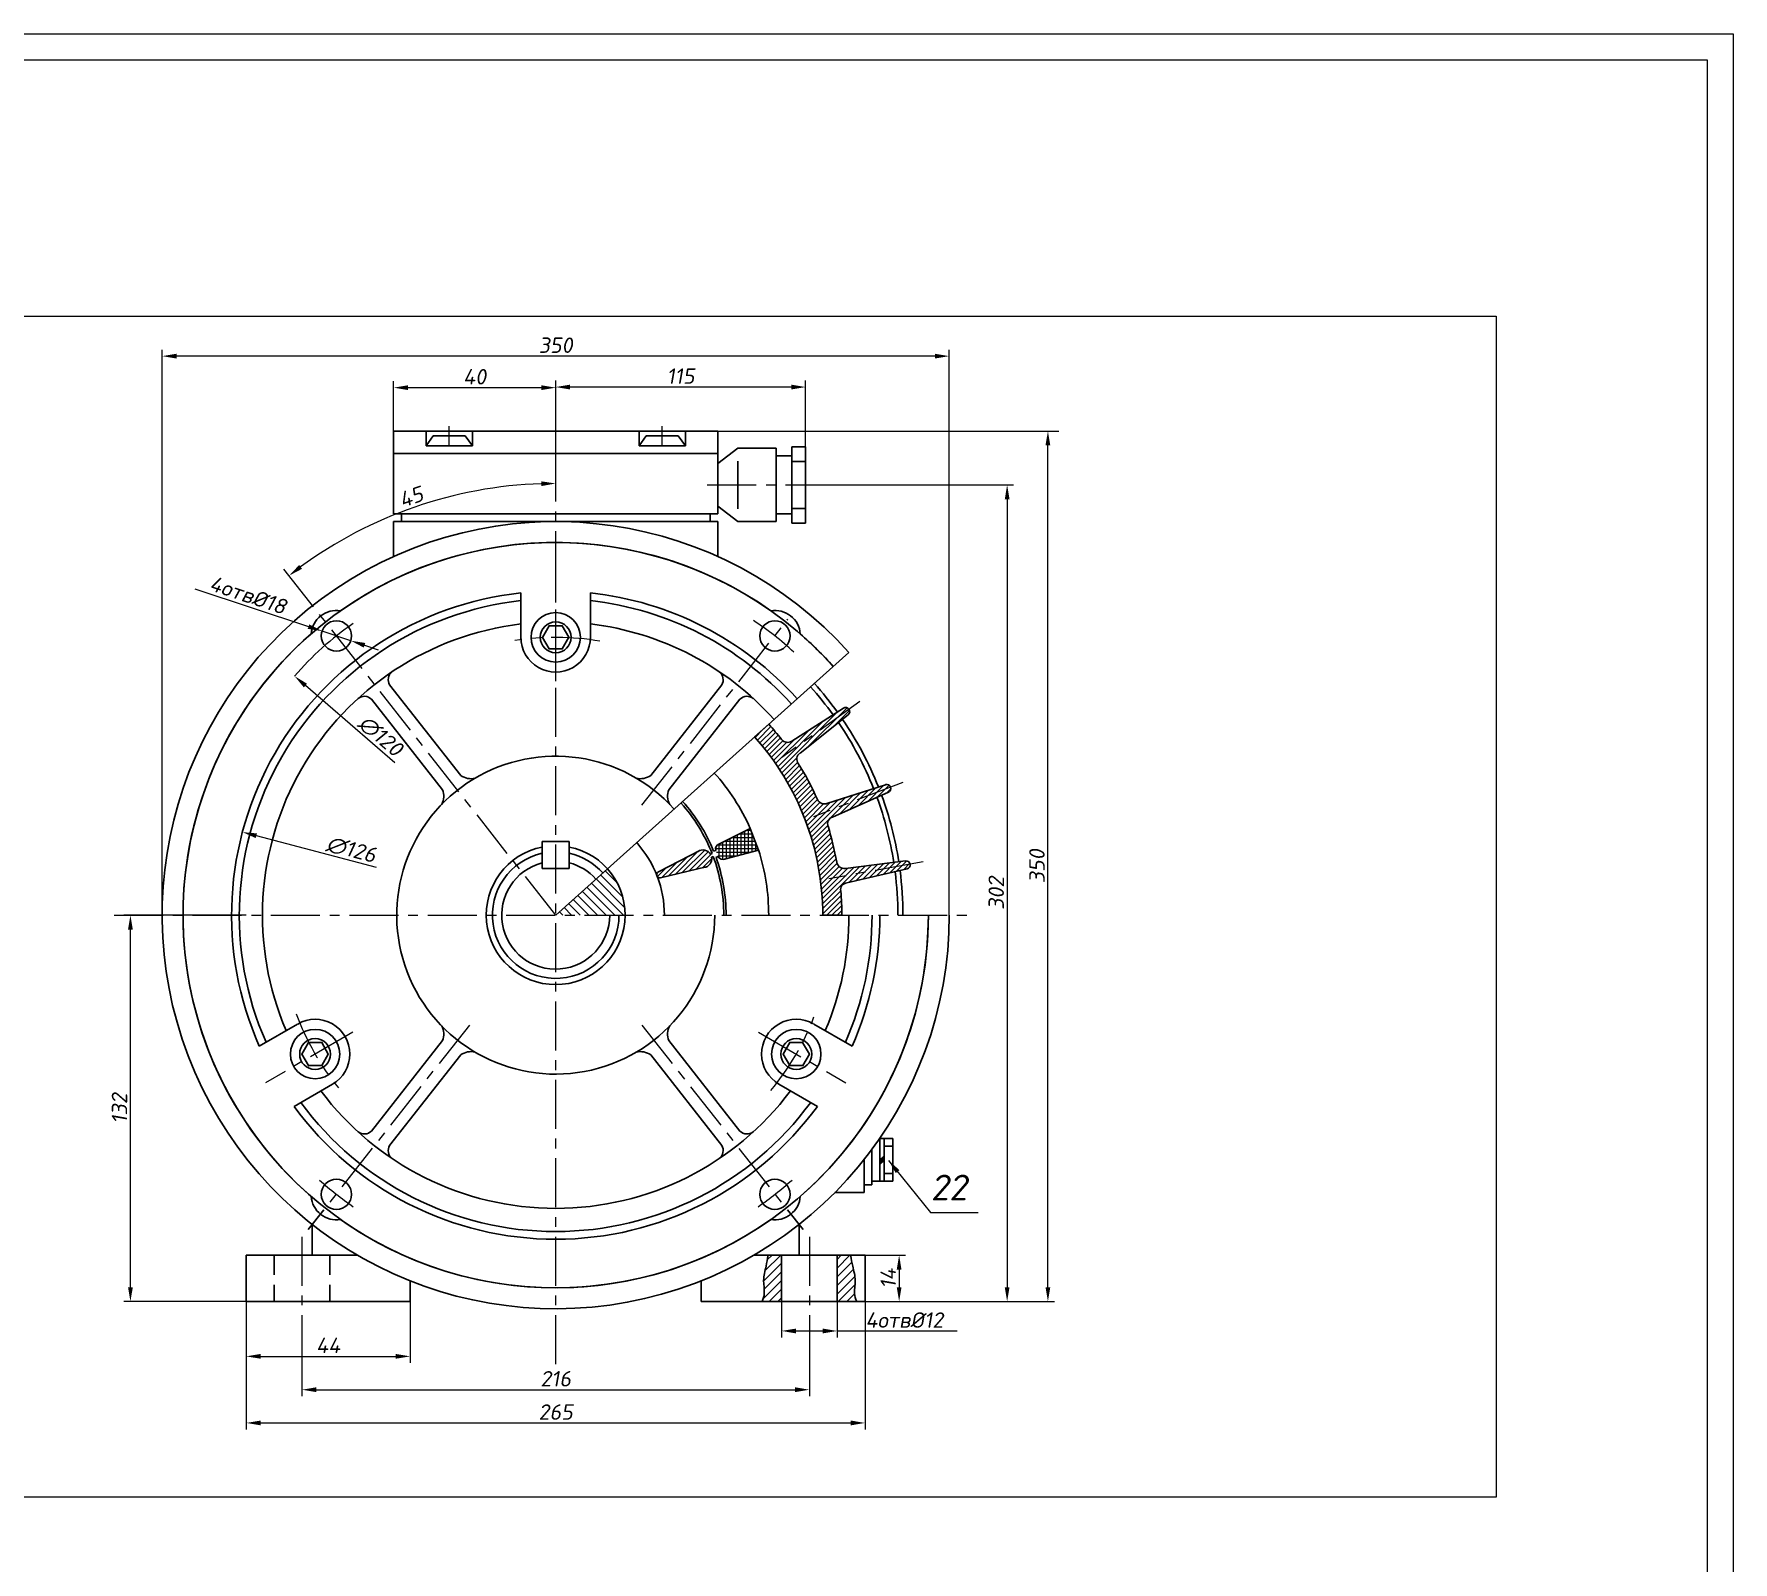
# Model space of a CAD drawing. Header units: millimetres. Extents: x 4613 to 5454, y 1424 to 2018.
# Drawn here: x 5123.7 to 5454, y 1721.2 to 2018.2 of the extents above; entities that cross this region are included whole.
import ezdxf

# ---------------------------------------------------------------- set-up
doc = ezdxf.new("R2010")
doc.units = ezdxf.units.MM
doc.header["$LTSCALE"] = 0.3
doc.linetypes.add('CENTER', pattern=[50.8, 31.75, -6.35, 6.35, -6.35])
doc.linetypes.add('DASHED', pattern=[19.05, 12.7, -6.35])
for name, color, linetype in [('1', 1, 'CENTER'), ('1a', 1, 'Continuous'), ('2', 2, 'Continuous'), ('7', 8, 'Continuous'), ('9', 34, 'Continuous'), ('Ротор', 7, 'Continuous'), ('Статор', 7, 'Continuous')]:
    doc.layers.add(name, color=color, linetype=linetype)
doc.styles.add('1', font='txt.shx', dxfattribs={"oblique": 10, "height": 3})
doc.dimstyles.new('1', dxfattribs={"dimtxt": 2.5, "dimasz": 2.8, "dimexe": 1.25, "dimexo": 0, "dimtad": 1, "dimdec": 0, "dimtxsty": '1', "dimcen": 2.5, "dimclrt": 7, "dimadec": 0, "dimazin": 0, "dimtfac": 1, "dimtdec": 0, "dimtmove": 0, "dimatfit": 3, "dimfxl": 0, "dimarcsym": 0})
pattern_1 = [(45, (-3582.0269, -716.8641), (-0.505139407, 0.505139407), [])]

# ---------------------------------------------------------------- blocks, each defined once
blk = doc.blocks.new('*D32')
at = {"layer": '9', "color": 0, "lineweight": -2}
for p, q in [((5225.15, 1937.99), (5225.15, 1950.83)), ((5270.93, 1949.58), (5227.95, 1949.58)), ((5273.73, 1937.99), (5273.73, 1950.83))]:
    blk.add_line(p, q, dxfattribs=at)
at = {"layer": '9', "color": 0}
for points in [[(5227.95, 1950.05), (5227.95, 1949.11), (5225.15, 1949.58)], [(5270.93, 1950.05), (5270.93, 1949.11), (5273.73, 1949.58)]]:
    blk.add_solid(points, dxfattribs=at)
at = {"layer": 'Defpoints', "color": 0}
for p in [(5225.15, 1949.58), (5225.15, 1937.99), (5273.73, 1937.99)]:
    blk.add_point(p, dxfattribs=at)
at = {"layer": '9', "color": 7, "insert": (5249.44, 1951.71), "char_height": 3, "attachment_point": 5, "style": '1'}
blk.add_mtext('115', dxfattribs=at)
blk = doc.blocks.new('*D33')
at = {"layer": '9', "color": 0, "lineweight": -2}
for p, q in [((5193.65, 1936.69), (5193.65, 1950.71)), ((5222.35, 1949.46), (5196.45, 1949.46)), ((5225.15, 1936.69), (5225.15, 1950.71))]:
    blk.add_line(p, q, dxfattribs=at)
at = {"layer": '9', "color": 0}
for points in [[(5196.45, 1949.93), (5196.45, 1949), (5193.65, 1949.46)], [(5222.35, 1949.93), (5222.35, 1949), (5225.15, 1949.46)]]:
    blk.add_solid(points, dxfattribs=at)
at = {"layer": 'Defpoints', "color": 0}
for p in [(5193.65, 1949.46), (5193.65, 1936.69), (5225.15, 1936.69)]:
    blk.add_point(p, dxfattribs=at)
at = {"layer": '9', "color": 7, "insert": (5209.4, 1951.59), "char_height": 3, "attachment_point": 5, "style": '1'}
blk.add_mtext('40', dxfattribs=at)
blk = doc.blocks.new('*D34')
at = {"layer": '9', "color": 0, "lineweight": -2}
for p, q in [((5148.65, 1846.94), (5148.65, 1956.84)), ((5298.85, 1955.59), (5151.45, 1955.59)), ((5301.65, 1846.94), (5301.65, 1956.84))]:
    blk.add_line(p, q, dxfattribs=at)
at = {"layer": '9', "color": 0}
for points in [[(5151.45, 1956.06), (5151.45, 1955.13), (5148.65, 1955.59)], [(5298.85, 1956.06), (5298.85, 1955.13), (5301.65, 1955.59)]]:
    blk.add_solid(points, dxfattribs=at)
at = {"layer": 'Defpoints', "color": 0}
for p in [(5148.65, 1955.59), (5148.65, 1846.94), (5301.65, 1846.94)]:
    blk.add_point(p, dxfattribs=at)
at = {"layer": '9', "color": 7, "insert": (5225.15, 1957.72), "char_height": 3, "attachment_point": 5, "style": '1'}
blk.add_mtext('350', dxfattribs=at)
blk = doc.blocks.new('*D35')
at = {"layer": '9', "color": 0, "lineweight": -2}
for p, q in [((5285.29, 1941.04), (5322.08, 1941.04)), ((5320.83, 1774.63), (5320.83, 1938.24)), ((5285.29, 1771.83), (5322.08, 1771.83))]:
    blk.add_line(p, q, dxfattribs=at)
at = {"layer": '9', "color": 0}
for points in [[(5320.36, 1938.24), (5321.29, 1938.24), (5320.83, 1941.04)], [(5320.36, 1774.63), (5321.29, 1774.63), (5320.83, 1771.83)]]:
    blk.add_solid(points, dxfattribs=at)
at = {"layer": 'Defpoints', "color": 0}
for p in [(5285.29, 1941.04), (5320.83, 1941.04), (5285.29, 1771.83)]:
    blk.add_point(p, dxfattribs=at)
at = {"layer": '9', "color": 7, "insert": (5318.7, 1856.44), "char_height": 3, "attachment_point": 5, "rotation": 90, "style": '1'}
blk.add_mtext('350', dxfattribs=at)
blk = doc.blocks.new('*D36')
at = {"layer": '9', "color": 0, "lineweight": -2}
for p, q in [((5273.73, 1930.56), (5314.15, 1930.56)), ((5312.9, 1927.76), (5312.9, 1774.63)), ((5273.73, 1771.83), (5314.15, 1771.83))]:
    blk.add_line(p, q, dxfattribs=at)
at = {"layer": '9', "color": 0}
for points in [[(5312.44, 1927.76), (5313.37, 1927.76), (5312.9, 1930.56)], [(5312.44, 1774.63), (5313.37, 1774.63), (5312.9, 1771.83)]]:
    blk.add_solid(points, dxfattribs=at)
at = {"layer": 'Defpoints', "color": 0}
for p in [(5273.73, 1930.56), (5273.73, 1771.83), (5312.9, 1771.83)]:
    blk.add_point(p, dxfattribs=at)
at = {"layer": '9', "color": 7, "insert": (5310.78, 1851.19), "char_height": 3, "attachment_point": 5, "rotation": 90, "style": '1'}
blk.add_mtext('302', dxfattribs=at)
blk = doc.blocks.new('*D37')
at = {"layer": '9', "color": 0, "lineweight": -2}
for p, q in [((5154.97, 1910.38), (5177.09, 1903.02)), ((5185.32, 1900.28), (5179.75, 1902.14)), ((5187.98, 1899.4), (5190.64, 1898.51))]:
    blk.add_line(p, q, dxfattribs=at)
at = {"layer": '9', "color": 0}
for points in [[(5177.24, 1903.46), (5176.94, 1902.58), (5179.75, 1902.14)], [(5188.13, 1899.84), (5187.83, 1898.95), (5185.32, 1900.28)]]:
    blk.add_solid(points, dxfattribs=at)
at = {"layer": 'Defpoints', "color": 0}
for p in [(5179.75, 1902.14), (5185.32, 1900.28)]:
    blk.add_point(p, dxfattribs=at)
at = {"layer": '9', "color": 7, "insert": (5165.37, 1909.16), "char_height": 3, "attachment_point": 5, "rotation": 341.6058, "style": '1'}
blk.add_mtext('4отв%%c18', dxfattribs=at)
blk = doc.blocks.new('*D38')
at = {"layer": '9', "color": 0, "lineweight": -2}
for p, q in [((5165, 1846.94), (5141.23, 1846.94)), ((5142.48, 1774.63), (5142.48, 1844.14)), ((5165, 1771.83), (5141.23, 1771.83))]:
    blk.add_line(p, q, dxfattribs=at)
at = {"layer": '9', "color": 0}
for points in [[(5142.01, 1844.14), (5142.95, 1844.14), (5142.48, 1846.94)], [(5142.01, 1774.63), (5142.95, 1774.63), (5142.48, 1771.83)]]:
    blk.add_solid(points, dxfattribs=at)
at = {"layer": 'Defpoints', "color": 0}
for p in [(5142.48, 1846.94), (5165, 1846.94), (5165, 1771.83)]:
    blk.add_point(p, dxfattribs=at)
at = {"layer": '9', "color": 7, "insert": (5140.35, 1809.38), "char_height": 3, "attachment_point": 5, "rotation": 90, "style": '1'}
blk.add_mtext('132', dxfattribs=at)
blk = doc.blocks.new('*D39')
at = {"layer": '9', "color": 0, "lineweight": -2}
for p, q in [((5175.83, 1767.78), (5175.83, 1753.45)), ((5274.46, 1767.78), (5274.46, 1753.45)), ((5178.63, 1754.7), (5271.66, 1754.7))]:
    blk.add_line(p, q, dxfattribs=at)
at = {"layer": '9', "color": 0}
for points in [[(5178.63, 1755.17), (5178.63, 1754.23), (5175.83, 1754.7)], [(5271.66, 1755.17), (5271.66, 1754.23), (5274.46, 1754.7)]]:
    blk.add_solid(points, dxfattribs=at)
at = {"layer": 'Defpoints', "color": 0}
for p in [(5175.83, 1767.78), (5274.46, 1767.78), (5274.46, 1754.7)]:
    blk.add_point(p, dxfattribs=at)
at = {"layer": '9', "color": 7, "insert": (5225.15, 1756.83), "char_height": 3, "attachment_point": 5, "style": '1'}
blk.add_mtext('216', dxfattribs=at)
blk = doc.blocks.new('*D40')
at = {"layer": '9', "color": 0, "lineweight": -2}
for p, q in [((5285.29, 1780.83), (5293.16, 1780.83)), ((5291.91, 1778.03), (5291.91, 1774.63)), ((5285.29, 1771.83), (5293.16, 1771.83))]:
    blk.add_line(p, q, dxfattribs=at)
at = {"layer": '9', "color": 0}
for points in [[(5291.44, 1778.03), (5292.37, 1778.03), (5291.91, 1780.83)], [(5291.44, 1774.63), (5292.37, 1774.63), (5291.91, 1771.83)]]:
    blk.add_solid(points, dxfattribs=at)
at = {"layer": 'Defpoints', "color": 0}
for p in [(5285.29, 1780.83), (5285.29, 1771.83), (5291.91, 1771.83)]:
    blk.add_point(p, dxfattribs=at)
at = {"layer": '9', "color": 7, "insert": (5289.78, 1776.33), "char_height": 3, "attachment_point": 5, "rotation": 90, "style": '1'}
blk.add_mtext('14', dxfattribs=at)
blk = doc.blocks.new('*D41')
at = {"layer": '9', "color": 0, "lineweight": -2}
for p, q in [((5269.06, 1771.83), (5269.06, 1764.87)), ((5279.87, 1771.83), (5279.87, 1764.87)), ((5271.86, 1766.12), (5277.07, 1766.12)), ((5279.87, 1766.12), (5303.19, 1766.12))]:
    blk.add_line(p, q, dxfattribs=at)
at = {"layer": '9', "color": 0}
for points in [[(5271.86, 1766.58), (5271.86, 1765.65), (5269.06, 1766.12)], [(5277.07, 1766.58), (5277.07, 1765.65), (5279.87, 1766.12)]]:
    blk.add_solid(points, dxfattribs=at)
at = {"layer": 'Defpoints', "color": 0}
for p in [(5269.06, 1771.83), (5279.87, 1771.83), (5279.87, 1766.12)]:
    blk.add_point(p, dxfattribs=at)
at = {"layer": '9', "color": 7, "insert": (5292.93, 1768.24), "char_height": 3, "attachment_point": 5, "style": '1'}
blk.add_mtext('4отв%%c12', dxfattribs=at)
blk = doc.blocks.new('*D42')
at = {"layer": '9', "color": 0, "lineweight": -2}
for p, q in [((5165, 1771.83), (5165, 1746.99)), ((5285.29, 1771.83), (5285.29, 1746.99)), ((5167.8, 1748.24), (5282.49, 1748.24))]:
    blk.add_line(p, q, dxfattribs=at)
at = {"layer": '9', "color": 0}
for points in [[(5167.8, 1748.71), (5167.8, 1747.77), (5165, 1748.24)], [(5282.49, 1748.71), (5282.49, 1747.77), (5285.29, 1748.24)]]:
    blk.add_solid(points, dxfattribs=at)
at = {"layer": 'Defpoints', "color": 0}
for p in [(5165, 1771.83), (5285.29, 1771.83), (5285.29, 1748.24)]:
    blk.add_point(p, dxfattribs=at)
at = {"layer": '9', "color": 7, "insert": (5225.15, 1750.36), "char_height": 3, "attachment_point": 5, "style": '1'}
blk.add_mtext('265', dxfattribs=at)
blk = doc.blocks.new('*D43')
at = {"layer": '9', "color": 0, "lineweight": -2}
for p, q in [((5165, 1771.83), (5165, 1759.93)), ((5196.85, 1771.83), (5196.85, 1759.93)), ((5167.8, 1761.18), (5194.05, 1761.18))]:
    blk.add_line(p, q, dxfattribs=at)
at = {"layer": '9', "color": 0}
for points in [[(5167.8, 1761.65), (5167.8, 1760.72), (5165, 1761.18)], [(5194.05, 1761.65), (5194.05, 1760.72), (5196.85, 1761.18)]]:
    blk.add_solid(points, dxfattribs=at)
at = {"layer": 'Defpoints', "color": 0}
for p in [(5165, 1771.83), (5196.85, 1771.83), (5196.85, 1761.18)]:
    blk.add_point(p, dxfattribs=at)
at = {"layer": '9', "color": 7, "insert": (5180.93, 1763.31), "char_height": 3, "attachment_point": 5, "style": '1'}
blk.add_mtext('44', dxfattribs=at)
blk = doc.blocks.new('*D44')
at = {"layer": '9', "color": 0, "lineweight": -2}
blk.add_arc((5225.15, 1846.94), 83.91, 91.9121, 126.2254, dxfattribs=at)
at = {"layer": '9', "color": 0}
for points in [[(5222.34, 1931.26), (5222.35, 1930.33), (5225.15, 1930.84)], [(5175.84, 1914.25), (5175.28, 1915), (5173.33, 1912.93)]]:
    blk.add_solid(points, dxfattribs=at)
at = {"layer": 'Defpoints', "color": 0}
for p in [(5225.15, 1949.58), (5206.68, 1928.79), (5172.32, 1914.21), (5225.15, 1846.94), (5225.15, 1759.68)]:
    blk.add_point(p, dxfattribs=at)
at = {"layer": '9', "color": 7, "insert": (5197.04, 1928.25), "char_height": 3, "attachment_point": 5, "rotation": 19.0687, "style": '1'}
blk.add_mtext('45', dxfattribs=at)
blk = doc.blocks.new('*D45')
at = {"layer": '9', "color": 0, "lineweight": -2}
blk.add_line((5190.31, 1856.17), (5166.96, 1862.37), dxfattribs=at)
at = {"layer": '9', "color": 0}
blk.add_solid([(5167.08, 1862.82), (5166.84, 1861.92), (5164.25, 1863.08)], dxfattribs=at)
at = {"layer": 'Defpoints', "color": 0}
for p in [(5164.25, 1863.08), (5286.04, 1830.79)]:
    blk.add_point(p, dxfattribs=at)
at = {"layer": '9', "color": 7, "insert": (5185.42, 1859.67), "char_height": 3, "attachment_point": 5, "rotation": 345.1493, "style": '1'}
blk.add_mtext('∅126', dxfattribs=at)
blk = doc.blocks.new('*D46')
at = {"layer": '9', "color": 0, "lineweight": -2}
blk.add_line((5193.89, 1876.53), (5176.5, 1891.57), dxfattribs=at)
at = {"layer": '9', "color": 0}
blk.add_solid([(5176.8, 1891.93), (5176.19, 1891.22), (5174.38, 1893.4)], dxfattribs=at)
at = {"layer": 'Defpoints', "color": 0}
for p in [(5174.38, 1893.4), (5264.86, 1815.17)]:
    blk.add_point(p, dxfattribs=at)
at = {"layer": '9', "color": 7, "insert": (5191.12, 1881.74), "char_height": 3, "attachment_point": 5, "rotation": 319.1512, "style": '1'}
blk.add_mtext('∅120', dxfattribs=at)

msp = doc.modelspace()

# ---------------------------------------------------------------- hatches: boundary and pattern name
at = {"lineweight": 30}
msp.add_hatch(color=256, dxfattribs=at).paths.add_polyline_path([(5289.03, 1799.27), (5289.03, 1800.17), (5288.13, 1799.39), (5288.13, 1798.48)])
at = {"layer": '7'}
h = msp.add_hatch(dxfattribs=at)
h.set_pattern_fill('ANSI31', color=256, scale=0.225, style=0)
h.set_pattern_definition(pattern_1)
h.paths.add_polyline_path([(5277.05, 1846.94), (5280.77, 1846.94, 0.021087), (5280.57, 1851.62, -0.442978), (5281.72, 1853.21), (5293.45, 1855.94, 0.946079), (5293.18, 1857.48), (5281.45, 1856.03, -0.412546), (5279.79, 1857.23, 0.021162), (5278.12, 1864.22, -0.455591), (5278.95, 1866.01), (5289.81, 1870.83, 0.944862), (5289.25, 1872.3), (5277.91, 1868.63, -0.395774), (5275.99, 1869.49, 0.035409), (5272.3, 1876.44, -0.436014), (5272.64, 1878.4), (5282.01, 1885.89, 0.946079), (5281.1, 1887.17), (5271.04, 1880.74, -0.387425), (5269.05, 1881.09, 0.017386), (5266.57, 1884.05), (5263.81, 1881.58, -0.1847)])
h = msp.add_hatch(dxfattribs=at)
h.set_pattern_fill('NET', color=256, scale=0.225, style=0)
h.set_pattern_definition([(0, (-3582.0269, -716.8641), (0, 0.714375), []), (90, (-3582.0269, -716.8641), (-0.714375, 4e-17), [])])
h.paths.add_polyline_path([(5264.56, 1859.6), (5262.96, 1863.81), (5256.68, 1860.66, 0.305932), (5256.25, 1859.53), (5256.71, 1858.32, 0.307368), (5257.79, 1857.76)])
h = msp.add_hatch(dxfattribs=at)
h.set_pattern_fill('ANSI31', color=256, scale=0.225, style=0)
h.set_pattern_definition(pattern_1)
h.paths.add_polyline_path([(5255.46, 1858.21), (5255.76, 1858.32), (5255.55, 1858.89), (5255.25, 1858.78, 0.363456), (5253.18, 1859.51), (5245.13, 1855.34, 0.339854), (5244.8, 1854.68, -0.002529), (5244.88, 1854.48, 0.331459), (5245.55, 1854.22), (5254.37, 1856.31, 0.363456)])
h = msp.add_hatch(dxfattribs=at)
h.set_pattern_fill('ANSI31', color=256, scale=0.375, angle=90, style=0)
h.set_pattern_definition([(135, (-3582.0269, -716.8641), (-0.84189901, -0.84189901), [])])
h.paths.add_polyline_path([(5238.65, 1846.94, 0.1847), (5235.2, 1855.95), (5225.15, 1846.94)])
h = msp.add_hatch(dxfattribs=at)
h.set_pattern_fill('ANSI31', color=256, scale=0.375, style=0)
h.set_pattern_definition([(45, (-3647.4506, -716.8641), (-0.84189901, 0.84189901), [])])
edge = h.paths.add_edge_path()
edge.add_line((5269.06, 1780.83), (5266.44, 1780.83))
edge.add_spline(control_points=[(5266.44, 1780.83), (5266.32, 1780.12), (5266.04, 1778.48), (5265.33, 1776.05), (5265.89, 1773.66), (5265.49, 1772.35), (5265.26, 1771.83)], knot_values=[0, 0, 0, 0, 1.427413, 3.335941, 4.984095, 6.111409, 6.111409, 6.111409, 6.111409], degree=3, periodic=0)
edge.add_line((5265.26, 1771.83), (5269.06, 1771.83))
edge.add_line((5269.06, 1771.83), (5269.06, 1780.83))
edge = h.paths.add_edge_path()
edge.add_line((5279.87, 1771.83), (5283.66, 1771.83))
edge.add_spline(control_points=[(5283.66, 1771.83), (5283.44, 1772.35), (5283.04, 1773.66), (5283.6, 1776.05), (5282.89, 1778.48), (5282.6, 1780.12), (5282.48, 1780.83)], knot_values=[0, 0, 0, 0, 1.127315, 2.775469, 4.683996, 6.111409, 6.111409, 6.111409, 6.111409], degree=3, periodic=0)
edge.add_line((5282.48, 1780.83), (5279.87, 1780.83))
edge.add_line((5279.87, 1780.83), (5279.87, 1771.83))

# ---------------------------------------------------------------- linework, layer by layer
for p, q in [((4613, 2018.21), (5454, 2018.21)), ((4613, 2018.21), (5454, 2018.21)), ((5454, 2018.21), (5454, 1424.21)), ((5454, 2018.21), (5454, 1424.21)), ((4633, 2013.21), (5449, 2013.21)), ((5449, 2013.21), (5449, 1429.21)), ((5057.71, 1963.37), (5407.99, 1963.37)), ((5407.99, 1963.37), (5407.99, 1733.82)), ((5407.99, 1733.82), (5057.71, 1733.82))]:
    msp.add_line(p, q)
at = {"lineweight": 30}
for p, q in [((5193.65, 1924.94), (5193.65, 1941.04)), ((5193.65, 1941.04), (5225.15, 1941.04)), ((5193.65, 1941.04), (5199.95, 1941.04)), ((5199.95, 1941.04), (5199.95, 1938.17)), ((5199.95, 1938.17), (5201.36, 1940.13)), ((5207.53, 1940.13), (5201.36, 1940.13)), ((5208.95, 1938.17), (5207.53, 1940.13)), ((5208.95, 1938.17), (5208.95, 1941.04)), ((5256.65, 1941.04), (5225.15, 1941.04)), ((5241.35, 1938.17), (5241.35, 1941.04)), ((5241.35, 1938.17), (5242.76, 1940.13)), ((5242.76, 1940.13), (5248.93, 1940.13)), ((5250.35, 1938.17), (5248.93, 1940.13)), ((5256.65, 1941.04), (5250.35, 1941.04)), ((5250.35, 1941.04), (5250.35, 1938.17)), ((5256.65, 1924.94), (5256.65, 1941.04)), ((5193.65, 1936.69), (5225.15, 1936.69)), ((5199.95, 1938.17), (5208.95, 1938.17)), ((5256.65, 1936.69), (5225.15, 1936.69)), ((5250.35, 1938.17), (5241.35, 1938.17)), ((5260.53, 1937.69), (5256.65, 1934.72)), ((5260.53, 1937.69), (5268.03, 1937.69)), ((5260.53, 1937.69), (5268.03, 1937.69)), ((5268.03, 1937.69), (5268.03, 1923.44)), ((5268.03, 1937.69), (5268.03, 1936.19)), ((5268.03, 1936.19), (5271.03, 1936.19)), ((5271.03, 1936.19), (5271.03, 1937.99)), ((5271.03, 1937.99), (5273.73, 1937.99)), ((5271.03, 1936.19), (5271.03, 1930.56)), ((5273.73, 1937.99), (5273.73, 1930.56)), ((5260.53, 1925.91), (5260.53, 1935.16)), ((5271.03, 1935.12), (5273.73, 1935.12)), ((5271.03, 1924.94), (5271.03, 1930.56)), ((5273.73, 1923.14), (5273.73, 1930.56)), ((5260.53, 1923.44), (5256.65, 1926.4)), ((5271.03, 1926.01), (5273.73, 1926.01)), ((5195.15, 1924.94), (5193.65, 1924.94)), ((5225.15, 1923.44), (5193.65, 1923.44)), ((5193.65, 1923.44), (5193.65, 1916.65)), ((5193.65, 1923.44), (5195.15, 1923.44)), ((5195.15, 1923.44), (5195.15, 1924.94)), ((5195.15, 1924.94), (5255.15, 1924.94)), ((5225.15, 1923.44), (5256.65, 1923.44)), ((5255.15, 1923.44), (5255.15, 1924.94)), ((5255.15, 1924.94), (5256.65, 1924.94)), ((5256.65, 1923.44), (5255.15, 1923.44)), ((5256.65, 1923.44), (5256.65, 1916.65)), ((5260.53, 1923.44), (5268.03, 1923.44)), ((5268.03, 1924.94), (5271.03, 1924.94)), ((5271.03, 1924.94), (5271.03, 1923.14)), ((5271.03, 1923.14), (5273.73, 1923.14)), ((5218.4, 1909.57), (5218.4, 1900.95)), ((5231.9, 1909.57), (5231.9, 1900.95)), ((5222.58, 1900.88), (5223.86, 1903.16)), ((5223.86, 1903.16), (5226.43, 1903.16)), ((5226.43, 1903.16), (5227.71, 1900.94)), ((5223.86, 1898.71), (5222.58, 1900.88)), ((5227.71, 1900.94), (5226.43, 1898.71)), ((5226.43, 1898.71), (5223.86, 1898.71)), ((5225.15, 1846.94), (5282.12, 1897.99)), ((5192.87, 1891.69), (5206.68, 1874.1)), ((5257.42, 1891.69), (5243.61, 1874.1)), ((5189.33, 1888.91), (5203.14, 1871.32)), ((5260.96, 1888.91), (5247.15, 1871.32)), ((5281.1, 1887.17), (5271.04, 1880.74)), ((5282.01, 1885.89), (5272.64, 1878.4)), ((5266.57, 1884.05), (5263.81, 1881.58)), ((5289.25, 1872.3), (5277.85, 1868.61)), ((5289.81, 1870.83), (5278.95, 1866.01)), ((5262.95, 1863.81), (5264.56, 1859.6)), ((5222.52, 1861.25), (5227.77, 1861.25)), ((5222.52, 1856), (5222.52, 1861.25)), ((5227.77, 1861.25), (5227.77, 1856)), ((5293.17, 1857.48), (5281.45, 1856.03)), ((5227.77, 1856), (5222.52, 1856)), ((5293.45, 1855.93), (5281.72, 1853.21)), ((5277.05, 1846.94), (5280.77, 1846.94)), ((5167.53, 1821.46), (5174.99, 1825.78)), ((5282.77, 1821.46), (5275.3, 1825.78)), ((5175.81, 1819.94), (5177.1, 1822.16)), ((5177.1, 1817.71), (5175.81, 1819.94)), ((5177.1, 1822.16), (5179.66, 1822.16)), ((5179.66, 1822.16), (5180.95, 1819.94)), ((5180.95, 1819.94), (5179.72, 1817.74)), ((5189.33, 1804.96), (5203.14, 1822.55)), ((5260.96, 1804.96), (5247.15, 1822.55)), ((5269.34, 1819.94), (5270.63, 1822.16)), ((5270.63, 1817.71), (5269.34, 1819.94)), ((5270.63, 1822.16), (5273.14, 1822.19)), ((5273.14, 1822.19), (5274.48, 1819.94)), ((5274.48, 1819.94), (5273.2, 1817.71)), ((5179.72, 1817.74), (5177.1, 1817.71)), ((5192.87, 1802.19), (5206.68, 1819.77)), ((5257.42, 1802.19), (5243.61, 1819.77)), ((5273.2, 1817.71), (5270.63, 1817.71)), ((5174.28, 1809.77), (5181.74, 1814.09)), ((5276.02, 1809.77), (5268.55, 1814.09)), ((5288.13, 1795.26), (5288.13, 1803.51)), ((5288.13, 1803.51), (5290.68, 1803.51)), ((5289.03, 1795.26), (5289.03, 1803.47)), ((5290.68, 1803.51), (5290.68, 1795.26)), ((5286.63, 1794.51), (5286.63, 1801.42)), ((5289.03, 1800.17), (5288.13, 1799.39)), ((5289.03, 1802.03), (5290.68, 1802.03)), ((5285.13, 1793.01), (5285.13, 1799.46)), ((5289.03, 1799.27), (5288.13, 1798.48)), ((5289.03, 1796.74), (5290.68, 1796.74)), ((5285.13, 1793.01), (5285.13, 1794.51)), ((5285.13, 1794.51), (5286.63, 1794.51)), ((5286.63, 1794.51), (5286.63, 1795.26)), ((5286.63, 1795.26), (5288.13, 1795.26)), ((5288.13, 1795.26), (5289.03, 1795.26)), ((5289.03, 1795.26), (5290.68, 1795.26)), ((5279.41, 1793.01), (5285.13, 1793.01)), ((5180.06, 1789.66), (5177.02, 1785.81)), ((5177.83, 1786.83), (5177.83, 1780.83)), ((5270.23, 1789.66), (5273.27, 1785.81)), ((5272.46, 1786.83), (5272.46, 1780.83)), ((5186.65, 1780.83), (5165, 1780.83)), ((5165, 1780.83), (5165, 1771.83)), ((5263.64, 1780.83), (5285.29, 1780.83)), ((5269.06, 1780.83), (5269.06, 1771.83)), ((5279.87, 1780.83), (5279.87, 1771.83)), ((5285.29, 1780.83), (5285.29, 1771.83)), ((5196.85, 1771.83), (5196.85, 1775.86)), ((5253.44, 1771.83), (5253.44, 1775.86)), ((5165, 1771.83), (5196.85, 1771.83)), ((5285.29, 1771.83), (5253.44, 1771.83))]:
    msp.add_line(p, q, dxfattribs=at)
at = {"linetype": 'DASHED', "lineweight": 30}
for p, q in [((5170.42, 1780.83), (5170.42, 1771.83)), ((5181.24, 1780.83), (5181.24, 1771.83)), ((5269.06, 1780.83), (5269.06, 1771.83)), ((5279.87, 1780.83), (5279.87, 1771.83))]:
    msp.add_line(p, q, dxfattribs=at)
at = {"lineweight": 30}
for centre, radius in [((5225.15, 1900.94), 4.8), ((5182.53, 1901.21), 2.94), ((5225.15, 1900.94), 3), ((5267.76, 1901.21), 2.94), ((5178.38, 1819.94), 4.8), ((5271.91, 1819.94), 4.8), ((5178.38, 1819.94), 3), ((5271.91, 1819.94), 3), ((5182.53, 1792.67), 2.94), ((5267.76, 1792.67), 2.94)]:
    msp.add_circle(centre, radius, dxfattribs=at)
for centre, radius, start, end in [((5225.15, 1846.94), 76.5, 41.8584, 0), ((5225.15, 1846.94), 72.44, 41.8584, 0), ((5225.15, 1846.94), 72.44, 54.7393, 125.2607), ((5225.15, 1846.94), 63, 96.1506, 203.8494), ((5225.15, 1846.94), 63, 41.8584, 83.8494), ((5225.15, 1846.94), 61.5, 96.3012, 203.6988), ((5182.53, 1901.21), 4.95, 80.8126, 175.4623), ((5225.15, 1846.94), 61.5, 41.8584, 83.6988), ((5267.76, 1901.21), 4.95, 4.5377, 99.1874), ((5225.15, 1846.94), 57, 96.801, 203.199), ((5225.15, 1846.94), 57, 41.8584, 83.199), ((5225.15, 1846.94), 72.44, 131.0142, 228.9858), ((5225.15, 1900.94), 6.75, 180.0763, 0.0886), ((5225.15, 1846.94), 72.44, 41.8584, 48.9858), ((5194.55, 1892.7), 1.96, 128.2323, 210.9797), ((5255.74, 1892.7), 1.96, 329.0203, 51.7677), ((5187.95, 1887.52), 1.96, 45.2951, 128.0425), ((5262.34, 1887.52), 1.96, 51.9575, 134.7049), ((5225.15, 1846.94), 66.51, 35.8307, 41.8584), ((5225.15, 1846.94), 67.5, 35.7829, 41.8584), ((5281.52, 1886.5), 0.788, 308.437, 122.7495), ((5225.15, 1846.94), 55.62, 37.8742, 41.8584), ((5225.15, 1846.94), 66.51, 21.7171, 34.2564), ((5225.15, 1846.94), 67.5, 21.6611, 34.3205), ((5225.15, 1846.94), 51.91, 0, 41.8584), ((5270.24, 1882.01), 1.5, 217.8742, 302.5843), ((5225.15, 1846.94), 30.9, 41.8584, 0), ((5273.38, 1877.26), 1.36, 123.1995, 217.431), ((5225.15, 1846.94), 55.62, 23.8529, 32.0283), ((5208.64, 1876.79), 3.33, 233.979, 284.7844), ((5241.66, 1876.79), 3.33, 255.2156, 306.021), ((5225.15, 1846.94), 41.4, 24.0455, 41.8584), ((5200.06, 1870.06), 3.33, 331.4905, 22.2959), ((5250.23, 1870.06), 3.33, 157.7041, 208.5095), ((5277.41, 1870.08), 1.54, 205.0358, 286.7373), ((5225.15, 1846.94), 66.51, 8.8738, 20.1412), ((5225.15, 1846.94), 67.5, 8.8472, 20.1972), ((5289.49, 1871.55), 0.788, 293.7733, 107.6073), ((5225.15, 1846.94), 32.67, 21.4554, 41.8584), ((5225.15, 1846.94), 33.12, 22.0465, 41.8584), ((5279.31, 1864.75), 1.3, 105.9208, 203.8951), ((5196.39, 1840.98), 84.97, 11.0284, 15.8777), ((5225.15, 1846.94), 13.5, 101.2123, 78.7877), ((5225.15, 1846.94), 21.13, 0, 41.8584), ((5225.15, 1846.94), 41.4, 0, 17.8129), ((5225.15, 1846.94), 12.3, 102.3225, 0), ((5225.15, 1846.94), 10.5, 104.4775, 0), ((5225.15, 1846.94), 12.3, 41.8584, 77.6775), ((5225.15, 1846.94), 10.5, 41.8584, 75.5225), ((5225.15, 1846.94), 32.67, 0, 20.403), ((5225.15, 1846.94), 33.12, 0, 19.8119), ((5281.22, 1857.46), 1.45, 189.2096, 278.8832), ((5293.27, 1856.7), 0.788, 282.9172, 97.2298), ((5281.87, 1851.89), 1.33, 96.1727, 191.7419), ((5225.15, 1846.94), 66.51, 0, 7.3033), ((5225.15, 1846.94), 67.5, 0, 7.3887), ((5225.15, 1846.94), 55.62, 0, 4.8322), ((5225.15, 1846.94), 72.44, 311.0142, 0), ((5225.15, 1846.94), 57, 336.801, 0), ((5225.15, 1846.94), 61.5, 336.3012, 0), ((5225.15, 1846.94), 63, 336.1506, 0), ((5178.38, 1819.94), 6.75, 300.0763, 120.0886), ((5271.91, 1819.94), 6.75, 60.0763, 240.0886), ((5200.06, 1823.82), 3.33, 337.7041, 28.5095), ((5250.23, 1823.82), 3.33, 151.4905, 202.2959), ((5208.64, 1817.08), 3.33, 75.2156, 126.021), ((5241.66, 1817.08), 3.33, 53.979, 104.7844), ((5225.15, 1846.94), 61.5, 216.3012, 323.6988), ((5225.15, 1846.94), 57, 216.801, 323.199), ((5225.15, 1846.94), 63, 216.1506, 323.8494), ((5187.95, 1806.36), 1.96, 231.9575, 314.7049), ((5262.34, 1806.36), 1.96, 225.2951, 308.0425), ((5194.55, 1801.18), 1.96, 149.0203, 231.7677), ((5255.74, 1801.18), 1.96, 308.2323, 30.9797), ((5182.53, 1792.67), 4.95, 184.5377, 279.1874), ((5267.76, 1792.67), 4.95, 260.8126, 355.4623), ((5225.15, 1846.94), 72.44, 234.7393, 305.2607)]:
    msp.add_arc(centre, radius, start, end, dxfattribs=at)
for points in [[(5266.44, 1780.83), (5266.32, 1780.12), (5266.04, 1778.48), (5265.33, 1776.05), (5265.89, 1773.66), (5265.49, 1772.35), (5265.26, 1771.83)], [(5282.48, 1780.83), (5282.6, 1780.12), (5282.89, 1778.48), (5283.6, 1776.05), (5283.04, 1773.66), (5283.44, 1772.35), (5283.66, 1771.83)]]:
    msp.add_open_spline(points, degree=3, knots=[0, 0, 0, 0, 1.427413, 3.335941, 4.984095, 6.111409, 6.111409, 6.111409, 6.111409], dxfattribs=at)
for p in [(5223.86, 1903.16), (5274.48, 1819.94), (5177.1, 1817.71)]:
    msp.add_point(p, dxfattribs=at)
at = {"layer": '1'}
for p, q in [((5225.15, 1759.68), (5225.15, 1949.58)), ((5204.45, 1938.16), (5204.45, 1941.97)), ((5245.85, 1938.16), (5245.85, 1941.97)), ((5254.61, 1930.56), (5276.03, 1930.56)), ((5225.15, 1846.94), (5172.32, 1914.21)), ((5225.15, 1892.45), (5225.15, 1912.07)), ((5241.92, 1868.3), (5270.27, 1904.46)), ((5284.27, 1888.47), (5269.12, 1877.59)), ((5292.65, 1872.75), (5275.24, 1866.06)), ((5296.6, 1857.29), (5278.24, 1854)), ((5139.32, 1846.94), (5306.57, 1846.94)), ((5185.73, 1824.18), (5168.74, 1814.37)), ((5208.37, 1825.57), (5180.06, 1789.66)), ((5241.92, 1825.57), (5270.21, 1789.6)), ((5264.56, 1824.18), (5281.56, 1814.37)), ((5175.83, 1784.44), (5175.83, 1767.78)), ((5274.46, 1784.44), (5274.46, 1767.78))]:
    msp.add_line(p, q, dxfattribs=at)
for centre, start, end in [((5225.06, 1850.07), 80.1565, 98.9179), ((5222.47, 1845.3), 200.1565, 218.9179), ((5227.9, 1845.44), 320.1565, 338.9179)]:
    msp.add_arc(centre, 50.86, start, end, dxfattribs=at)
at = {"layer": '1a'}
for p in [(5226.43, 1903.16), (5222.58, 1900.94), (5227.71, 1900.94), (5223.86, 1898.71), (5226.43, 1898.71), (5175.81, 1819.94), (5177.1, 1822.16), (5179.66, 1822.16), (5180.95, 1819.94), (5269.34, 1819.94), (5270.63, 1822.16), (5273.2, 1822.16), (5179.66, 1817.71), (5270.63, 1817.71), (5273.2, 1817.71)]:
    msp.add_point(p, dxfattribs=at)
at = {"layer": '2'}
for centre, radius, start, end in [((5219.62, 1854.29), 59.81, 124.432, 139.1512), ((5230.98, 1854.5), 59.45, 47.0779, 56.6902), ((5224.37, 1846.02), 67.79, 228.2337, 235.331), ((5225.93, 1846.02), 67.79, 304.669, 311.7663)]:
    msp.add_arc(centre, radius, start, end, dxfattribs=at)
at = {"layer": '9'}
msp.add_line((5256.65, 1941.04), (5322.95, 1941.04), dxfattribs=at)
at = {"layer": 'Ротор', "lineweight": 30}
for p, q in [((5253.18, 1859.51), (5245.13, 1855.34)), ((5254.37, 1856.31), (5245.55, 1854.22)), ((5255.55, 1858.89), (5255.25, 1858.78)), ((5255.46, 1858.21), (5255.77, 1858.33))]:
    msp.add_line(p, q, dxfattribs=at)
for centre, radius, start, end in [((5253.78, 1857.91), 1.71, 30.4586, 124.4163), ((5253.78, 1857.91), 1.71, 276.2925, 10.2502), ((5245.39, 1854.8), 0.603, 115.9279, 284.7809)]:
    msp.add_arc(centre, radius, start, end, dxfattribs=at)
at = {"layer": 'Статор', "lineweight": 30}
for p, q in [((5256.83, 1860.73), (5262.96, 1863.81)), ((5255.84, 1859.37), (5256.25, 1859.53)), ((5257.95, 1857.8), (5264.56, 1859.6)), ((5257.95, 1857.8), (5264.56, 1859.6)), ((5256.3, 1858.16), (5256.71, 1858.32))]:
    msp.add_line(p, q, dxfattribs=at)
for centre, start, end in [((5257.3, 1859.78), 108.28, 193.3538), ((5257.66, 1858.84), 208.5045, 293.5784)]:
    msp.add_arc(centre, 1.08, start, end, dxfattribs=at)

# ---------------------------------------------------------------- texts
at = {"lineweight": 30, "insert": (5298.06, 1796.5), "char_height": 5, "width": 9.1923, "attachment_point": 1, "style": '1'}
msp.add_mtext('22', dxfattribs=at)

# ---------------------------------------------------------------- dimensions: what is measured, and where the dimension line sits
at = {"layer": '9'}
for base, p1, p2, text, picture, middle in [((5148.65, 1955.59), (5301.65, 1846.94), (5148.65, 1846.94), '350', '*D34', (5225.15, 1957.72)), ((5193.65, 1949.46), (5225.15, 1936.69), (5193.65, 1936.69), '40', '*D33', (5209.4, 1951.59)), ((5225.15, 1949.58), (5273.73, 1937.99), (5225.15, 1937.99), '115', '*D32', (5249.44, 1951.71)), ((5285.29, 1748.24), (5165, 1771.83), (5285.29, 1771.83), '265', '*D42', (5225.15, 1750.36)), ((5196.85, 1761.18), (5165, 1771.83), (5196.85, 1771.83), '44', '*D43', (5180.93, 1763.31)), ((5279.87, 1766.12), (5269.06, 1771.83), (5279.87, 1771.83), '4отв%%c12', '*D41', (5292.93, 1768.24)), ((5274.46, 1754.7), (5175.83, 1767.78), (5274.46, 1767.78), '216', '*D39', (5225.15, 1756.83))]:
    dim = msp.add_linear_dim(base=base, p1=p1, p2=p2, text=text, dimstyle='1', dxfattribs=at)
    dim.commit()
    dim.dimension.update_dxf_attribs({"geometry": picture, "text_midpoint": middle})
dim = msp.add_angular_dim_2l(base=(5206.68, 1928.79), line1=((5225.15, 1759.68), (5225.15, 1949.58)), line2=((5225.15, 1846.94), (5172.32, 1914.21)), text='45', dimstyle='1', dxfattribs=at)
dim.commit()
dim.dimension.update_dxf_attribs({"geometry": '*D44', "text_midpoint": (5197.04, 1928.25)})
dim = msp.add_linear_dim(base=(5320.83, 1941.04), p1=(5285.29, 1771.83), p2=(5285.29, 1941.04), angle=90, text='350', dimstyle='1', dxfattribs=at)
dim.commit()
dim.dimension.update_dxf_attribs({"geometry": '*D35', "text_midpoint": (5320.83, 1856.44), "dimtype": 160})
for base, p1, p2, text, picture, middle in [((5312.9, 1771.83), (5273.73, 1930.56), (5273.73, 1771.83), '302', '*D36', (5310.78, 1851.19)), ((5142.48, 1846.94), (5165, 1771.83), (5165, 1846.94), '132', '*D38', (5140.35, 1809.38)), ((5291.91, 1771.83), (5285.29, 1780.83), (5285.29, 1771.83), '14', '*D40', (5289.78, 1776.33))]:
    dim = msp.add_linear_dim(base=base, p1=p1, p2=p2, angle=90, text=text, dimstyle='1', dxfattribs=at)
    dim.commit()
    dim.dimension.update_dxf_attribs({"geometry": picture, "text_midpoint": middle})
dim = msp.add_diameter_dim_2p(p1=(5185.32, 1900.28), p2=(5179.75, 1902.14), text='4отв%%c18', dimstyle='1', dxfattribs=at)
dim.commit()
dim.dimension.update_dxf_attribs({"geometry": '*D37', "text_midpoint": (5165.37, 1909.16)})
dim = msp.add_diameter_dim_2p(p1=(5264.86, 1815.17), p2=(5174.38, 1893.4), dimstyle='1', override={"dimtmove": 1}, dxfattribs=at)
dim.commit()
dim.dimension.update_dxf_attribs({"geometry": '*D46', "text_midpoint": (5189.73, 1880.13), "dimtype": 163})
dim = msp.add_diameter_dim_2p(p1=(5286.04, 1830.79), p2=(5164.25, 1863.08), dimstyle='1', dxfattribs=at)
dim.commit()
dim.dimension.update_dxf_attribs({"geometry": '*D45', "text_midpoint": (5184.88, 1857.62), "dimtype": 163})

# ---------------------------------------------------------------- leaders
msp.add_leader([(5289.85, 1799.28), (5298.01, 1789.12), (5307.25, 1789.12)], dimstyle='1', override={"dimgap": 0.625, "dimtad": 0}, dxfattribs=at)

doc.saveas('drawing.dxf')
